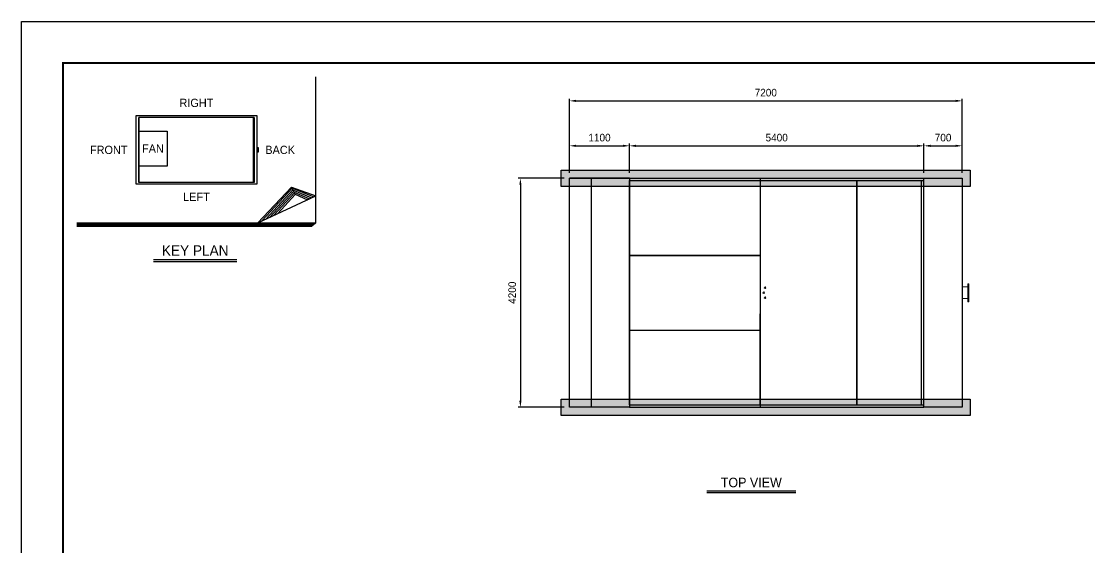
# Model space of a CAD drawing. Header units: millimetres. Extents: x 3347 to 35460, y 2813 to 25521.
# Drawn here: x 3347 to 22936, y 15865 to 25521 of the extents above; entities that cross this region are included whole.
import ezdxf
from ezdxf.enums import TextEntityAlignment as Align

# ---------------------------------------------------------------- set-up
doc = ezdxf.new("R2010")
doc.units = ezdxf.units.MM
doc.linetypes.add('DASHED', pattern=[15, 12, -3])
for name, color, linetype in [('1.냉각탑', 8, 'Continuous'), ('냉각탑', 4, 'Continuous'), ('냉각탑_box', 1, 'Continuous'), ('냉각탑_dim', 1, 'Continuous'), ('냉각탑_form', 1, 'Continuous'), ('냉각탑_text', 3, 'Continuous')]:
    doc.layers.add(name, color=color, linetype=linetype)
doc.styles.add('HY울릉도L', font='')
doc.styles.add('돋움', font='Dotum.ttf')
doc.styles.get('HY울릉도L').set_extended_font_data('HY울릉도L')
doc.dimstyles.new('성지DIM', dxfattribs={"dimtxt": 3.5, "dimasz": 3, "dimexe": 1, "dimexo": 2.5, "dimgap": 2, "dimtad": 1, "dimdec": 0, "dimzin": 3, "dimdsep": 46, "dimtxsty": 'HY울릉도L', "dimblk": 'ARCHTICK', "dimcen": -2, "dimclrd": 256, "dimclre": 256, "dimclrt": 7, "dimadec": 0, "dimazin": 0, "dimtfac": 1, "dimtdec": 0, "dimtofl": 0, "dimtmove": 0, "dimatfit": 3, "dimfxl": 1, "dimtolj": 1, "dimtzin": 0, "dimlwe": -1, "dimarcsym": 0})
pattern_1 = [(50, (-314631.8, -183691.5), (182.18467, -15.939086), [19.05, -209.55]), (355, (-314631.8, -183691.5), (-35.24342, 191.056845), [15.24, -167.64058]), (100.451445, (-314616.62, -183692.82), (146.94125, 175.11775), [16.19001, -178.090245]), (46.1842, (-314631.8, -183640.7), (271.07904, -42.04233), [28.575, -314.325]), (96.63556, (-314609.2, -183644.2), (237.40413, 247.42612), [24.28502, -267.1356]), (351.18415, (-314631.8, -183640.7), (237.40413, 247.42612), [22.85997, -251.45973]), (21, (-314606.4, -183653.4), (151.61439, -102.2652), [19.05, -209.55]), (326, (-314606.4, -183653.4), (61.80203, 184.18797), [15.24, -167.64]), (71.451445, (-314593.77, -183661.92), (213.41642, 81.92277), [16.19001, -178.08994]), (37.5, (-314631.8, -183691.496), (3.088603, 84.555039), [0, -165.608, 0, -170.18, 0, -168.275]), (7.5, (-314631.8, -183691.5), (66.819663, 100.180575), [0, -97.028, 0, -161.798, 0, -64.135]), (327.5, (-314688.44, -183691.496), (135.590595, -5.728744), [0, -63.5, 0, -198.12, 0, -262.89]), (317.5, (-314713.84, -183691.5), (148.12918, 25.42649), [0, -82.55, 0, -131.572, 0, -186.69])]
pattern_2 = [(50, (-314631.8, -179491.5), (182.18467, -15.939086), [19.05, -209.55]), (355, (-314631.8, -179491.5), (-35.24342, 191.056845), [15.24, -167.64058]), (100.451445, (-314616.62, -179492.82), (146.94125, 175.11775), [16.19001, -178.090245]), (46.1842, (-314631.8, -179440.7), (271.07904, -42.04233), [28.575, -314.325]), (96.63556, (-314609.2, -179444.2), (237.40413, 247.42612), [24.28502, -267.1356]), (351.18415, (-314631.8, -179440.7), (237.40413, 247.42612), [22.85997, -251.45973]), (21, (-314606.4, -179453.4), (151.61439, -102.2652), [19.05, -209.55]), (326, (-314606.4, -179453.4), (61.80203, 184.18797), [15.24, -167.64]), (71.451445, (-314593.77, -179461.92), (213.41642, 81.92277), [16.19001, -178.08994]), (37.5, (-314631.8, -179491.496), (3.088603, 84.555039), [0, -165.608, 0, -170.18, 0, -168.275]), (7.5, (-314631.8, -179491.5), (66.819663, 100.180575), [0, -97.028, 0, -161.798, 0, -64.135]), (327.5, (-314688.44, -179491.496), (135.590595, -5.728744), [0, -63.5, 0, -198.12, 0, -262.89]), (317.5, (-314713.84, -179491.5), (148.12918, 25.42649), [0, -82.55, 0, -131.572, 0, -186.69])]

# ---------------------------------------------------------------- blocks, each defined once
blk = doc.blocks.new('냉각탑form')
at = {"layer": 'Defpoints'}
blk.add_lwpolyline([(0, 297.07), (420.1, 297.07), (420.1, 0), (0, 0)], close=True, dxfattribs=at)
at = {"layer": '냉각탑_form', "const_width": 0.5}
blk.add_lwpolyline([(10, 287.07), (10, 10), (410.1, 10), (410.1, 287.07)], close=True, dxfattribs=at)
blk = doc.blocks.new('*D520')
at = {"layer": 'Defpoints', "color": 0, "transparency": 16777216}
for p in [(13398, 22642), (12498, 18442), (13398, 18442)]:
    blk.add_point(p, dxfattribs=at)
at = {"layer": '냉각탑_dim', "transparency": 16777216}
for p, q in [((13298, 22642), (12458, 22642)), ((13298, 18442), (12458, 18442))]:
    blk.add_line(p, q, dxfattribs=at)
at = {"layer": '냉각탑_dim', "lineweight": -2, "transparency": 16777216}
blk.add_line((12498, 22522), (12498, 18562), dxfattribs=at)
at = {"layer": '냉각탑_dim', "transparency": 16777216}
for points in [[(12478, 22522), (12518, 22522), (12498, 22642)], [(12478, 18562), (12518, 18562), (12498, 18442)]]:
    blk.add_solid(points, dxfattribs=at)
at = {"layer": '냉각탑_dim', "color": 7, "transparency": 16777216, "insert": (12348, 20542), "char_height": 140, "attachment_point": 5, "rotation": 90, "style": 'HY울릉도L'}
blk.add_mtext('\\A1;4200', dxfattribs=at)
blk = doc.blocks.new('*D521')
at = {"layer": 'Defpoints', "color": 0, "transparency": 16777216}
for p in [(20598, 24062), (13398, 22642), (20598, 22642)]:
    blk.add_point(p, dxfattribs=at)
at = {"layer": '냉각탑_dim', "transparency": 16777216}
for p, q in [((13398, 22742), (13398, 24102)), ((20598, 22742), (20598, 24102))]:
    blk.add_line(p, q, dxfattribs=at)
at = {"layer": '냉각탑_dim', "lineweight": -2, "transparency": 16777216}
blk.add_line((13518, 24062), (20478, 24062), dxfattribs=at)
at = {"layer": '냉각탑_dim', "transparency": 16777216}
for points in [[(13518, 24082), (13518, 24042), (13398, 24062)], [(20478, 24082), (20478, 24042), (20598, 24062)]]:
    blk.add_solid(points, dxfattribs=at)
at = {"layer": '냉각탑_dim', "color": 7, "transparency": 16777216, "insert": (16998, 24212), "char_height": 140, "attachment_point": 5, "style": 'HY울릉도L'}
blk.add_mtext('\\A1;7200', dxfattribs=at)
blk = doc.blocks.new('*D522')
at = {"layer": 'Defpoints', "color": 0, "transparency": 16777216}
for p in [(19898, 23237), (14498, 22642), (19898, 22642)]:
    blk.add_point(p, dxfattribs=at)
at = {"layer": '냉각탑_dim', "transparency": 16777216}
for p, q in [((14498, 22742), (14498, 23277)), ((19898, 22742), (19898, 23277))]:
    blk.add_line(p, q, dxfattribs=at)
at = {"layer": '냉각탑_dim', "lineweight": -2, "transparency": 16777216}
blk.add_line((14618, 23237), (19778, 23237), dxfattribs=at)
at = {"layer": '냉각탑_dim', "transparency": 16777216}
for points in [[(14618, 23257), (14618, 23217), (14498, 23237)], [(19778, 23257), (19778, 23217), (19898, 23237)]]:
    blk.add_solid(points, dxfattribs=at)
at = {"layer": '냉각탑_dim', "color": 7, "transparency": 16777216, "insert": (17198, 23387), "char_height": 140, "attachment_point": 5, "style": 'HY울릉도L'}
blk.add_mtext('\\A1;5400', dxfattribs=at)
blk = doc.blocks.new('*D523')
at = {"layer": 'Defpoints', "color": 0, "transparency": 16777216}
for p in [(14499, 23237), (13399, 22642), (14499, 22642)]:
    blk.add_point(p, dxfattribs=at)
at = {"layer": '냉각탑_dim', "transparency": 16777216}
for p, q in [((13399, 22742), (13399, 23277)), ((14499, 22742), (14499, 23277))]:
    blk.add_line(p, q, dxfattribs=at)
at = {"layer": '냉각탑_dim', "lineweight": -2, "transparency": 16777216}
blk.add_line((13519, 23237), (14379, 23237), dxfattribs=at)
at = {"layer": '냉각탑_dim', "transparency": 16777216}
for points in [[(13519, 23257), (13519, 23217), (13399, 23237)], [(14379, 23257), (14379, 23217), (14499, 23237)]]:
    blk.add_solid(points, dxfattribs=at)
at = {"layer": '냉각탑_dim', "color": 7, "transparency": 16777216, "insert": (13949, 23387), "char_height": 140, "attachment_point": 5, "style": 'HY울릉도L'}
blk.add_mtext('\\A1;1100', dxfattribs=at)
blk = doc.blocks.new('*D524')
at = {"layer": 'Defpoints', "color": 0, "transparency": 16777216}
for p in [(20599, 23237), (19899, 22642), (20599, 22642)]:
    blk.add_point(p, dxfattribs=at)
at = {"layer": '냉각탑_dim', "transparency": 16777216}
for p, q in [((19899, 22742), (19899, 23277)), ((20599, 22742), (20599, 23277))]:
    blk.add_line(p, q, dxfattribs=at)
at = {"layer": '냉각탑_dim', "lineweight": -2, "transparency": 16777216}
blk.add_line((20019, 23237), (20479, 23237), dxfattribs=at)
at = {"layer": '냉각탑_dim', "transparency": 16777216}
for points in [[(20019, 23257), (20019, 23217), (19899, 23237)], [(20479, 23257), (20479, 23217), (20599, 23237)]]:
    blk.add_solid(points, dxfattribs=at)
at = {"layer": '냉각탑_dim', "color": 7, "transparency": 16777216, "insert": (20249, 23387), "char_height": 140, "attachment_point": 5, "style": 'HY울릉도L'}
blk.add_mtext('\\A1;700', dxfattribs=at)
blk = doc.blocks.new('4')
at = {"ltscale": 500}
for p, q in [((14498, 22642), (13398, 22642)), ((13799, 18442), (13799, 22642)), ((16898, 18442), (16898, 22642))]:
    blk.add_line(p, q, dxfattribs=at)
for p, q in [((14498, 22642), (16898, 22642)), ((14498, 22600), (16898, 22600)), ((14498, 21529), (14498, 22599)), ((14498, 22599), (16898, 22599)), ((16898, 22642), (19898, 22642)), ((16898, 18484), (16898, 22599)), ((16898, 22598), (18667, 22598)), ((17482, 22600), (19898, 22600)), ((18669, 22598), (19854, 22598)), ((19854, 18486), (19854, 22598)), ((19856, 18486), (19856, 22598)), ((19898, 18486), (19898, 22598)), ((14498, 20157), (14498, 21527)), ((14498, 21229), (16898, 21229)), ((14498, 21227), (16898, 21227)), ((14498, 18486), (14498, 20156)), ((16896, 18484), (16896, 20156)), ((14498, 19857), (16898, 19857)), ((14498, 19856), (16898, 19856)), ((14498, 18486), (16898, 18486)), ((14498, 18484), (16898, 18484)), ((14498, 18442), (16898, 18442)), ((16896, 18486), (17480, 18486)), ((16896, 18484), (17480, 18484)), ((16898, 18442), (17480, 18442)), ((17482, 18486), (18667, 18486)), ((17482, 18484), (19898, 18484)), ((17482, 18442), (19898, 18442))]:
    blk.add_line(p, q)
at = {"color": 7, "lineweight": 35}
for p, q in [((18667, 22598), (18667, 18486)), ((18669, 22598), (18669, 18486))]:
    blk.add_line(p, q, dxfattribs=at)
at = {"color": 7, "lineweight": 13, "ltscale": 1.25}
for p, q in [((20701, 20650), (20598, 20650)), ((20701, 20707), (20723, 20707)), ((20701, 20377), (20701, 20707)), ((20723, 20377), (20723, 20707)), ((20701, 20434), (20598, 20434)), ((20701, 20377), (20723, 20377))]:
    blk.add_line(p, q, dxfattribs=at)
at = {"color": 7, "linetype": 'DASHED', "lineweight": 13, "ltscale": 1.25}
for p, q in [((20718, 20648), (20598, 20648)), ((20701, 20694), (20723, 20694)), ((20701, 20694), (20723, 20694)), ((20701, 20671), (20723, 20671)), ((20701, 20671), (20723, 20671)), ((20701, 20656), (20723, 20656)), ((20701, 20656), (20723, 20656)), ((20723, 20651), (20701, 20651)), ((20718, 20650), (20701, 20650)), ((20701, 20633), (20723, 20633)), ((20701, 20633), (20723, 20633)), ((20723, 20591), (20701, 20591)), ((20701, 20591), (20723, 20591)), ((20718, 20650), (20718, 20542)), ((20718, 20436), (20598, 20436)), ((20723, 20568), (20701, 20568)), ((20701, 20568), (20723, 20568)), ((20723, 20516), (20701, 20516)), ((20701, 20516), (20723, 20516)), ((20723, 20493), (20701, 20493)), ((20701, 20493), (20723, 20493)), ((20701, 20451), (20723, 20451)), ((20701, 20451), (20723, 20451)), ((20718, 20434), (20701, 20434)), ((20723, 20433), (20701, 20433)), ((20701, 20428), (20723, 20428)), ((20701, 20428), (20723, 20428)), ((20701, 20413), (20723, 20413)), ((20701, 20413), (20723, 20413)), ((20701, 20390), (20723, 20390)), ((20701, 20390), (20723, 20390)), ((20718, 20542), (20718, 20434))]:
    blk.add_line(p, q, dxfattribs=at)
at = {"ltscale": 500}
for points in [[(13398, 22642), (14498, 22642), (14498, 18442), (13398, 18442)], [(19898, 22642), (20598, 22642), (20598, 18442), (19898, 18442)]]:
    blk.add_lwpolyline(points, close=True, dxfattribs=at)
at = {"layer": '1.냉각탑', "lineweight": 13}
for centre in [(16985, 20633), (16961, 20542), (16985, 20451)]:
    blk.add_circle(centre, 14.4, dxfattribs=at)

msp = doc.modelspace()

# ---------------------------------------------------------------- hatches: boundary and pattern name
h = msp.add_hatch()
h.set_pattern_fill('AR-CONC', color=4)
h.set_pattern_definition(pattern_2)
h.paths.add_polyline_path([(20748.3, 22792), (13248.3, 22792), (13248.1, 22492), (20748.1, 22492)])
h = msp.add_hatch()
h.set_pattern_fill('AR-CONC', color=4)
h.set_pattern_definition(pattern_2)
h.paths.add_polyline_path([(20748.3, 22792), (13248.3, 22792), (13248.1, 22492), (20748.1, 22492)])
h = msp.add_hatch()
h.set_pattern_fill('AR-CONC', color=4)
h.set_pattern_definition(pattern_1)
h.paths.add_polyline_path([(20748.3, 18592), (13248.3, 18592), (13248.1, 18292), (20748.1, 18292)])
h = msp.add_hatch()
h.set_pattern_fill('AR-CONC', color=4)
h.set_pattern_definition(pattern_1)
h.paths.add_polyline_path([(20748.3, 18592), (13248.3, 18592), (13248.1, 18292), (20748.1, 18292)])

# ---------------------------------------------------------------- linework, layer by layer
at = {"ltscale": 500}
for points in [[(13248.2, 22792), (20748.2, 22792), (20748.2, 22492), (13248.2, 22492)], [(13248.2, 22492), (13248.2, 22792)], [(13248.2, 22792), (20748.2, 22792), (20748.2, 22492), (13248.2, 22492)], [(13248.2, 18592), (20748.2, 18592), (20748.2, 18292), (13248.2, 18292)], [(13248.2, 18592), (20748.2, 18592), (20748.2, 18292), (13248.2, 18292)], [(13248.2, 18292), (13248.2, 18592)]]:
    msp.add_lwpolyline(points, dxfattribs=at)
at = {"layer": '냉각탑', "ltscale": 30}
for p, q in [((5501.2, 23759.1), (5501.2, 22566.2)), ((5501.2, 22566.2), (5501.2, 23759.1)), ((7614.1, 23759.1), (5501.2, 23759.1)), ((7604, 22566.2), (7604, 23759.1)), ((7614.1, 22566.2), (7614.1, 23759.1)), ((7614.1, 23759.1), (7614.1, 22566.2)), ((7664.4, 23199.1), (7664.4, 23126.2)), ((7614.1, 22566.2), (5501.2, 22566.2))]:
    msp.add_line(p, q, dxfattribs=at)
for points in [[(7664.4, 23791.8), (7664.4, 22533.5), (5449.7, 22533.5), (5449.7, 23791.8)], [(5501.2, 23506.2), (6018.8, 23506.2), (6019.3, 22865.8), (5501.2, 22865.8)], [(7673.9, 23207.2), (7680.3, 23207.2), (7680.3, 23118.1), (7673.9, 23118.1)], [(7680.3, 23207.2), (7686.6, 23207.2), (7686.6, 23118.1), (7680.3, 23118.1)]]:
    msp.add_lwpolyline(points, close=True, dxfattribs=at)
at = {"layer": '냉각탑_box'}
for p, q in [((8747.3, 21823.9), (8747.3, 24501.4)), ((7683.5, 21823.9), (8300.9, 22476.6)), ((7757.3, 21858.4), (8318.9, 22469.1)), ((7831, 21892.9), (8331.2, 22438.5)), ((7904.8, 21927.4), (8343.4, 22408)), ((7978.6, 21961.9), (8355.7, 22377.4)), ((8052.4, 21996.3), (8368, 22346.8)), ((8300.9, 22476.6), (8747.3, 22321)), ((8300.9, 22476.6), (8368, 22346.8)), ((8321.4, 22462.8), (8708.5, 22302.9)), ((8336.2, 22426), (8669.7, 22284.7)), ((8351, 22389.2), (8630.8, 22266.6)), ((8365.7, 22352.4), (8592, 22248.4)), ((7683.5, 21823.9), (8747.3, 22321)), ((4366.7, 21823.9), (8747.3, 21823.9)), ((4366.7, 21811.2), (8731.9, 21811.2)), ((4366.7, 21787.7), (8703.5, 21787.7)), ((4366.7, 21764.3), (8675.2, 21764.3)), ((8747.3, 21823.9), (8675.2, 21764.3)), ((5770.7, 21150.7), (7299.5, 21150.7)), ((5770.7, 21112.5), (7299.5, 21112.5)), ((15915.7, 16909), (17549, 16909)), ((15915.7, 16874), (17549, 16874))]:
    msp.add_line(p, q, dxfattribs=at)

# ---------------------------------------------------------------- block references
msp.add_blockref('4', (0, 0))
at = {"layer": '냉각탑_form', "xscale": 76.44, "yscale": 76.44, "zscale": 76.44}
msp.add_blockref('냉각탑form', (3347.4, 2812.5), dxfattribs=at)

# ---------------------------------------------------------------- texts
at = {"layer": '냉각탑_text', "style": '돋움'}
for s, height, p in [('RIGHT', 152.88, (6557.6, 24025.1)), ('FRONT', 152.88, (4949.4, 23162.7)), ('FAN', 152.88, (5760.2, 23186)), ('BACK', 152.88, (8092.4, 23162.7)), ('LEFT', 152.88, (6557.6, 22301)), ('KEY PLAN', 191.1, (6535.1, 21316.4)), ('TOP VIEW', 175, (16732.3, 17060.7))]:
    msp.add_text(s, height=height, dxfattribs=at).set_placement(p, align=Align.MIDDLE_CENTER)

# ---------------------------------------------------------------- dimensions: what is measured, and where the dimension line sits
at = {"layer": '냉각탑_dim'}
for base, p1, p2, picture, middle in [((20598.2, 24062), (13398.2, 22642), (20598.2, 22642), '*D521', (16998.2, 24212)), ((14498.7, 23237), (13398.7, 22642), (14498.7, 22642), '*D523', (13948.7, 23387)), ((19898.2, 23237), (14498.2, 22642), (19898.2, 22642), '*D522', (17198.2, 23387)), ((20598.7, 23237), (19898.7, 22642), (20598.7, 22642), '*D524', (20248.7, 23387))]:
    dim = msp.add_linear_dim(base=base, p1=p1, p2=p2, dimstyle='성지DIM', override={"dimscale": 40, "dimsah": 1}, dxfattribs=at)
    dim.commit()
    dim.dimension.update_dxf_attribs({"geometry": picture, "text_midpoint": middle})
dim = msp.add_linear_dim(base=(12498.2, 18442), p1=(13398.2, 22642), p2=(13398.2, 18442), angle=90, dimstyle='성지DIM', override={"dimscale": 40, "dimsah": 1}, dxfattribs=at)
dim.commit()
dim.dimension.update_dxf_attribs({"geometry": '*D520', "text_midpoint": (12348.2, 20542)})

doc.saveas('drawing.dxf')
